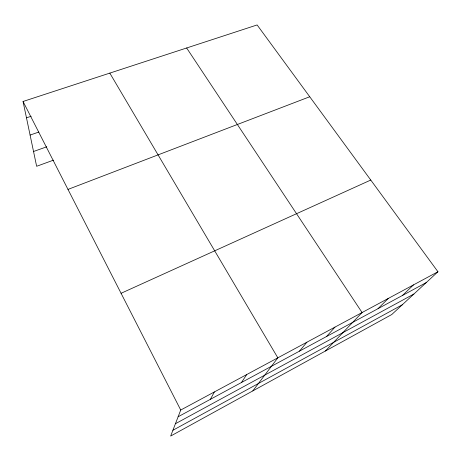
<?xml version="1.0" encoding="UTF-8"?>
<svg xmlns="http://www.w3.org/2000/svg" width="461" height="461" viewBox="0 0 461 461"><rect width="100%" height="100%" fill="white"/><g stroke="black" fill="none" stroke-linecap="round" stroke-linejoin="round"><path stroke-width="0.69" d="M437.95 271.742L180.729 410.036L170.662 436.054L391.752 314.54L437.95 271.742L257.123 24.946L23.05 101.478L36.638 166.288L53.447 160.163M210.395 399.318L214.371 391.948M241.46 382.515L246.716 374.562M252.801 390.911L277.833 357.828L109.816 73.109M299.443 351.161L306.928 342.189M326.526 336.513L334.986 327.097M325.357 351.028L362.075 312.535L186.647 47.984M378.02 308.668L388.231 298.474M402.516 295.42L413.511 284.881M172.904 430.269L402.234 304.825M175.428 423.734L413.92 294.003M178.13 416.761L426.229 282.599M121.07 293.288L370.765 180.049M67.986 189.408L309.734 96.752M33.538 151.502L46.803 146.782M30.098 135.073L38.851 132.042M26.479 117.832L31.164 116.258M23.05 101.478L180.729 410.036"/></g></svg>
